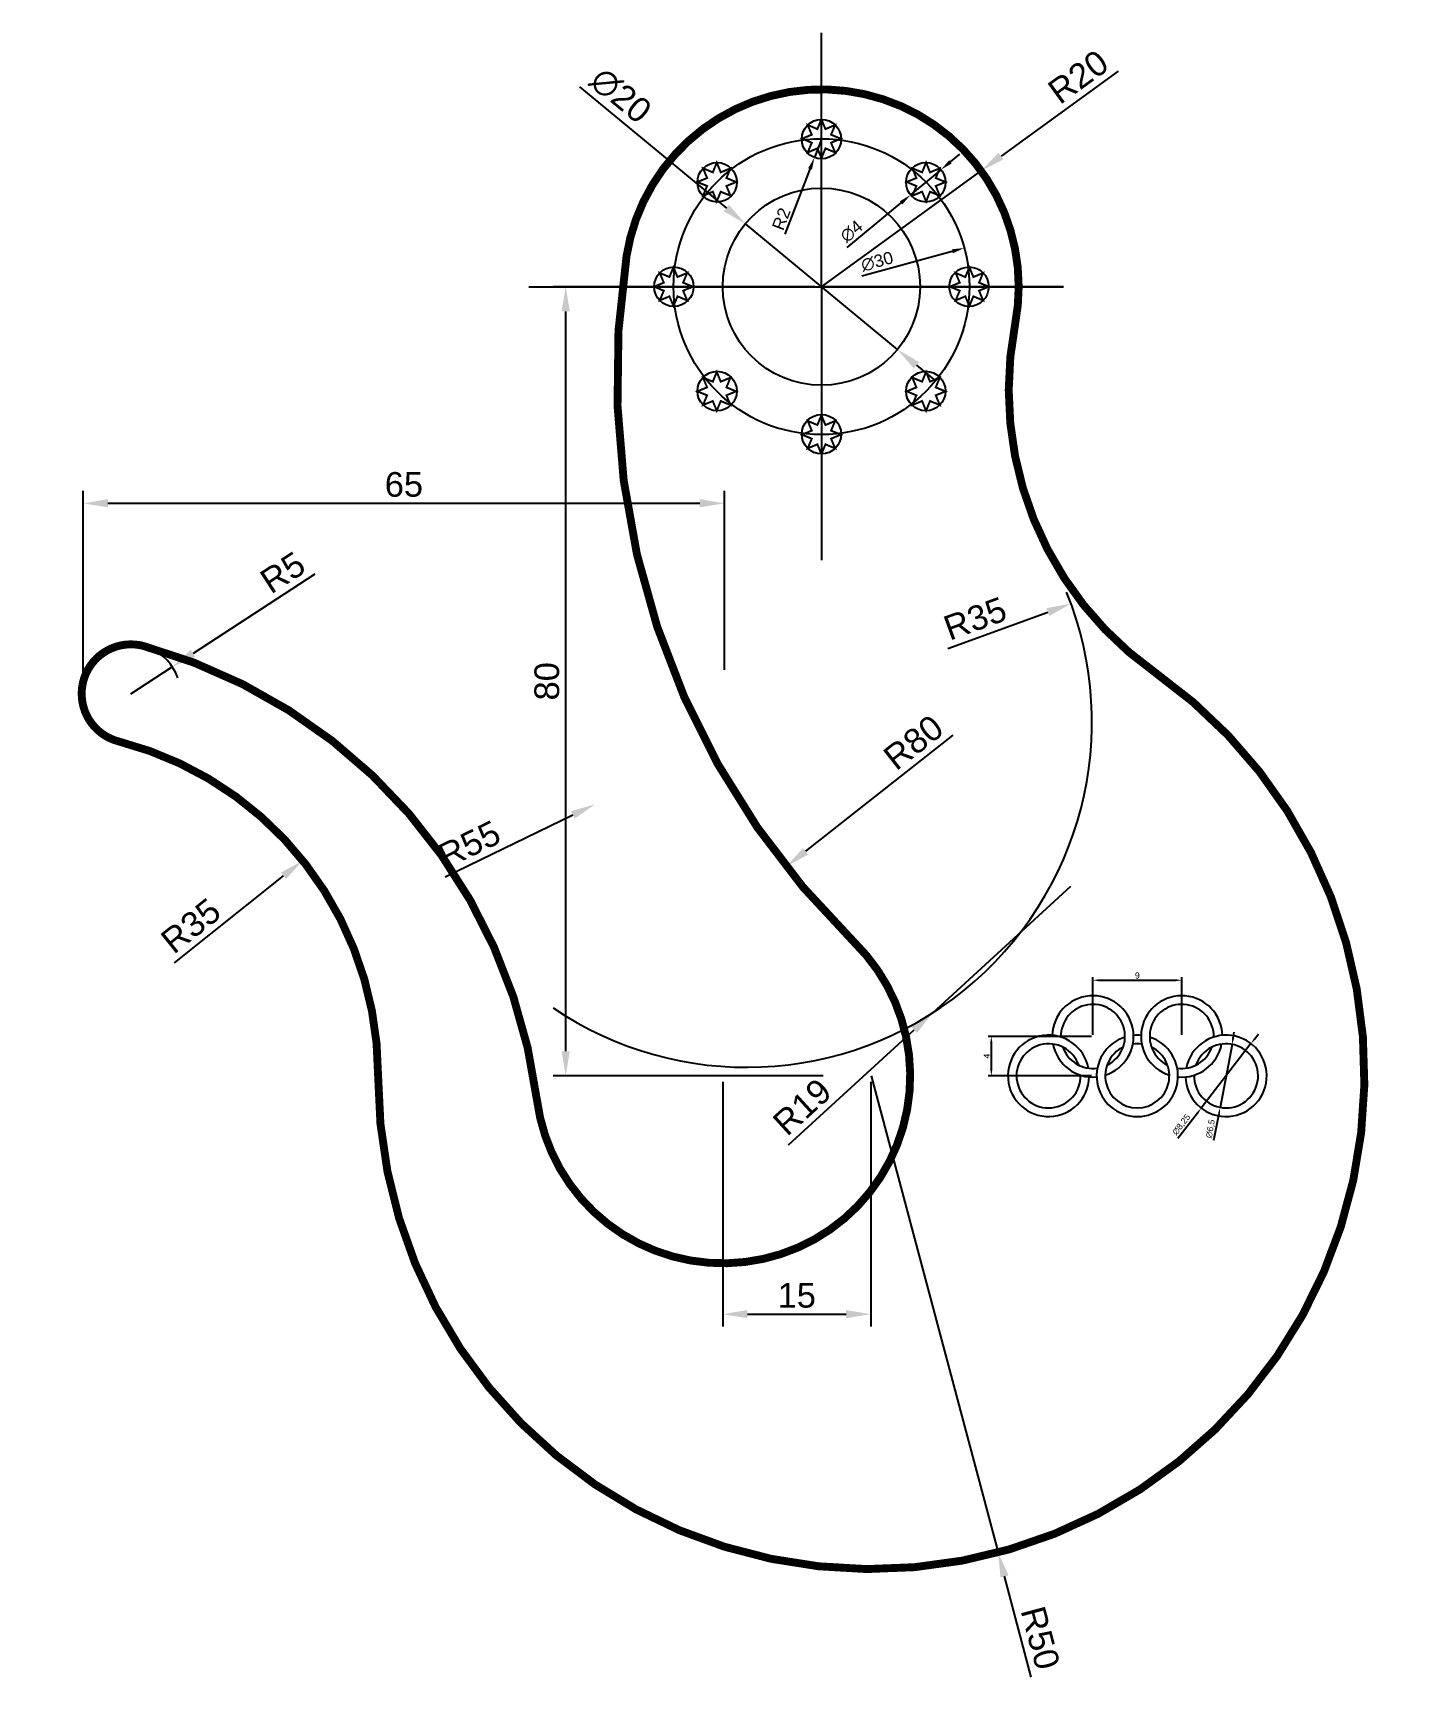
# Model space of a CAD drawing. Header units: millimetres. Extents: x 141 to 280, y 30 to 197.
import ezdxf

# ---------------------------------------------------------------- set-up
doc = ezdxf.new("R2010")
doc.units = ezdxf.units.MM
for name, color, linetype in [('AUX', 253, 'Continuous'), ('cotas', 253, 'Continuous'), ('cotass', 253, 'Continuous')]:
    doc.layers.add(name, color=color, linetype=linetype)
doc.styles.get("Standard").update_dxf_attribs({"font": 'arial.ttf'})
doc.dimstyles.new('redya_mm', dxfattribs={"dimtxt": 2.5, "dimasz": 2.5, "dimexe": 1.25, "dimexo": 0.625, "dimtad": 1, "dimtxsty": 'Standard', "dimcen": 2.5, "dimadec": 0, "dimazin": 0, "dimtfac": 1, "dimtmove": 0, "dimatfit": 3, "dimfxl": 1, "dimarcsym": 0})

# ---------------------------------------------------------------- blocks, each defined once
blk = doc.blocks.new('*D54')
at = {"layer": 'AUX', "color": 0, "lineweight": -2, "transparency": 16777216}
for p, q in [((250.83, 193.12), (238.96, 184.49)), ((220.75, 171.27), (236.93, 183.02))]:
    blk.add_line(p, q, dxfattribs=at)
at = {"layer": 'AUX', "color": 0, "transparency": 16777216}
blk.add_solid([(238.71, 184.83), (239.2, 184.16), (236.93, 183.02)], dxfattribs=at)
at = {"layer": 'Defpoints', "color": 0, "transparency": 16777216}
for p in [(236.93, 183.02), (220.75, 171.27)]:
    blk.add_point(p, dxfattribs=at)
at = {"layer": 'AUX', "color": 0, "transparency": 16777216, "insert": (246.79, 192.54), "char_height": 2.5, "attachment_point": 5, "rotation": 35.9959}
blk.add_mtext('R20', dxfattribs=at)
blk = doc.blocks.new('*D52')
at = {"layer": 'AUX', "color": 0, "lineweight": -2, "transparency": 16777216}
blk.add_line((233.58, 134.59), (243.71, 138.28), dxfattribs=at)
blk.add_arc((213.18, 127.14), 35, 235.8741, 22.0919, dxfattribs=at)
at = {"layer": 'AUX', "color": 0, "transparency": 16777216}
blk.add_solid([(243.57, 138.68), (243.86, 137.89), (246.06, 139.14)], dxfattribs=at)
at = {"layer": 'Defpoints', "color": 0, "transparency": 16777216}
for p in [(246.06, 139.14), (213.18, 127.14)]:
    blk.add_point(p, dxfattribs=at)
at = {"layer": 'AUX', "color": 0, "transparency": 16777216, "insert": (236.33, 137.62), "char_height": 2.5, "attachment_point": 5, "rotation": 20.0457}
blk.add_mtext('R35', dxfattribs=at)
blk = doc.blocks.new('*D49')
at = {"layer": 'AUX', "color": 0, "lineweight": -2, "transparency": 16777216}
for p, q in [((246.02, 110.45), (232.01, 97.62)), ((217.42, 84.28), (230.16, 95.93))]:
    blk.add_line(p, q, dxfattribs=at)
at = {"layer": 'AUX', "color": 0, "transparency": 16777216}
blk.add_solid([(229.88, 96.24), (230.44, 95.63), (232.01, 97.62)], dxfattribs=at)
at = {"layer": 'Defpoints', "color": 0, "transparency": 16777216}
for p in [(246.02, 110.45), (232.01, 97.62)]:
    blk.add_point(p, dxfattribs=at)
at = {"layer": 'AUX', "color": 0, "transparency": 16777216, "insert": (218.8, 88.12), "char_height": 2.5, "attachment_point": 5, "rotation": 42.4543}
blk.add_mtext('R19', dxfattribs=at)
blk = doc.blocks.new('*D51')
at = {"layer": 'AUX', "color": 0, "lineweight": -2, "transparency": 16777216}
for p, q in [((225.81, 91.27), (238.67, 42.95)), ((242.03, 30.32), (239.31, 40.54))]:
    blk.add_line(p, q, dxfattribs=at)
at = {"layer": 'AUX', "color": 0, "transparency": 16777216}
blk.add_solid([(239.72, 40.64), (238.91, 40.43), (238.67, 42.95)], dxfattribs=at)
at = {"layer": 'Defpoints', "color": 0, "transparency": 16777216}
for p in [(225.81, 91.27), (238.67, 42.95)]:
    blk.add_point(p, dxfattribs=at)
at = {"layer": 'AUX', "color": 0, "transparency": 16777216, "insert": (242.94, 34.3), "char_height": 2.5, "attachment_point": 5, "rotation": 284.9098}
blk.add_mtext('R50', dxfattribs=at)
blk = doc.blocks.new('*D45')
at = {"layer": 'AUX', "color": 0, "lineweight": -2, "transparency": 16777216}
blk.add_line((155.17, 102.73), (166.21, 111.54), dxfattribs=at)
at = {"layer": 'AUX', "color": 0, "transparency": 16777216}
blk.add_solid([(165.95, 111.87), (166.47, 111.22), (168.16, 113.1)], dxfattribs=at)
at = {"layer": 'Defpoints', "color": 0, "transparency": 16777216}
for p in [(168.16, 113.1), (140.81, 91.27)]:
    blk.add_point(p, dxfattribs=at)
at = {"layer": 'AUX', "color": 0, "transparency": 16777216, "insert": (156.82, 106.48), "char_height": 2.5, "attachment_point": 5, "rotation": 38.588}
blk.add_mtext('R35', dxfattribs=at)
blk = doc.blocks.new('*D44')
at = {"layer": 'AUX', "color": 0, "lineweight": -2, "transparency": 16777216}
for p, q in [((169.4, 142.14), (157.04, 134.1)), ((150.75, 130.01), (154.94, 132.74))]:
    blk.add_line(p, q, dxfattribs=at)
blk.add_arc((150.75, 130.01), 5, 18.72, 67.2964, dxfattribs=at)
at = {"layer": 'AUX', "color": 0, "transparency": 16777216}
blk.add_solid([(156.81, 134.45), (157.27, 133.75), (154.94, 132.74)], dxfattribs=at)
at = {"layer": 'Defpoints', "color": 0, "transparency": 16777216}
for p in [(154.94, 132.74), (150.75, 130.01)]:
    blk.add_point(p, dxfattribs=at)
at = {"layer": 'AUX', "color": 0, "transparency": 16777216, "insert": (166.14, 142.29), "char_height": 2.5, "attachment_point": 5, "rotation": 33.0439}
blk.add_mtext('R5', dxfattribs=at)
blk = doc.blocks.new('*D46')
at = {"layer": 'AUX', "color": 0, "lineweight": -2, "transparency": 16777216}
blk.add_line((182.62, 111.46), (195.56, 117.72), dxfattribs=at)
at = {"layer": 'AUX', "color": 0, "transparency": 16777216}
blk.add_solid([(195.38, 118.1), (195.74, 117.35), (197.81, 118.81)], dxfattribs=at)
at = {"layer": 'Defpoints', "color": 0, "transparency": 16777216}
for p in [(197.81, 118.81), (148.3, 94.86)]:
    blk.add_point(p, dxfattribs=at)
at = {"layer": 'AUX', "color": 0, "transparency": 16777216, "insert": (185.05, 114.74), "char_height": 2.5, "attachment_point": 5, "rotation": 25.8191}
blk.add_mtext('R55', dxfattribs=at)
blk = doc.blocks.new('*D53')
at = {"layer": 'AUX', "color": 0, "lineweight": -2, "transparency": 16777216}
for p, q in [((196.23, 191.54), (211.12, 179.23)), ((228.46, 164.9), (213.04, 177.64)), ((230.39, 163.31), (232.31, 161.71))]:
    blk.add_line(p, q, dxfattribs=at)
at = {"layer": 'AUX', "color": 0, "transparency": 16777216}
for points in [[(211.38, 179.56), (210.85, 178.91), (213.04, 177.64)], [(230.65, 163.63), (230.12, 162.98), (228.46, 164.9)]]:
    blk.add_solid(points, dxfattribs=at)
at = {"layer": 'Defpoints', "color": 0, "transparency": 16777216}
for p in [(213.04, 177.64), (228.46, 164.9)]:
    blk.add_point(p, dxfattribs=at)
at = {"layer": 'AUX', "color": 0, "transparency": 16777216, "insert": (200.4, 190.65), "char_height": 2.5, "attachment_point": 5, "rotation": 320.4232}
blk.add_mtext('∅20', dxfattribs=at)
blk = doc.blocks.new('*D47')
at = {"layer": 'cotass', "color": 0, "lineweight": -2, "transparency": 16777216}
for p, q in [((220.13, 171.27), (193.57, 171.27)), ((194.82, 168.77), (194.82, 93.77)), ((220.92, 91.27), (193.57, 91.27))]:
    blk.add_line(p, q, dxfattribs=at)
at = {"layer": 'cotass', "color": 0, "transparency": 16777216}
for points in [[(194.41, 168.77), (195.24, 168.77), (194.82, 171.27)], [(194.41, 93.77), (195.24, 93.77), (194.82, 91.27)]]:
    blk.add_solid(points, dxfattribs=at)
at = {"layer": 'Defpoints', "color": 0, "transparency": 16777216}
for p in [(220.75, 171.27), (194.82, 91.27), (221.55, 91.27)]:
    blk.add_point(p, dxfattribs=at)
at = {"layer": 'cotass', "color": 0, "transparency": 16777216, "insert": (192.92, 131.27), "char_height": 2.5, "attachment_point": 5, "rotation": 90}
blk.add_mtext('80', dxfattribs=at)
blk = doc.blocks.new('*D48')
at = {"layer": 'cotas', "color": 0, "lineweight": -2, "transparency": 16777216}
for p, q in [((210.75, 90.65), (210.75, 65.86)), ((225.75, 90.65), (225.75, 65.86)), ((213.25, 67.11), (223.25, 67.11))]:
    blk.add_line(p, q, dxfattribs=at)
at = {"layer": 'cotas', "color": 0, "transparency": 16777216}
for points in [[(213.25, 67.53), (213.25, 66.7), (210.75, 67.11)], [(223.25, 67.53), (223.25, 66.7), (225.75, 67.11)]]:
    blk.add_solid(points, dxfattribs=at)
at = {"layer": 'Defpoints', "color": 0, "transparency": 16777216}
for p in [(210.75, 91.27), (225.75, 91.27), (225.75, 67.11)]:
    blk.add_point(p, dxfattribs=at)
at = {"layer": 'cotas', "color": 0, "transparency": 16777216, "insert": (218.25, 69.01), "char_height": 2.5, "attachment_point": 5}
blk.add_mtext('15', dxfattribs=at)
blk = doc.blocks.new('*D50')
at = {"layer": 'cotas', "color": 0, "lineweight": -2, "transparency": 16777216}
blk.add_line((234.09, 125.81), (219.15, 114.04), dxfattribs=at)
at = {"layer": 'cotas', "color": 0, "transparency": 16777216}
blk.add_solid([(218.89, 114.36), (219.41, 113.71), (217.19, 112.49)], dxfattribs=at)
at = {"layer": 'Defpoints', "color": 0, "transparency": 16777216}
for p in [(280.03, 161.99), (217.19, 112.49)]:
    blk.add_point(p, dxfattribs=at)
at = {"layer": 'cotas', "color": 0, "transparency": 16777216, "insert": (230.08, 125.07), "char_height": 2.5, "attachment_point": 5, "rotation": 38.228}
blk.add_mtext('R80', dxfattribs=at)
blk = doc.blocks.new('*D43')
at = {"layer": 'cotas', "color": 0, "lineweight": -2, "transparency": 16777216}
for p, q in [((145.92, 131.93), (145.92, 150.56)), ((210.92, 132.44), (210.92, 150.56)), ((148.42, 149.31), (208.42, 149.31))]:
    blk.add_line(p, q, dxfattribs=at)
at = {"layer": 'cotas', "color": 0, "transparency": 16777216}
for points in [[(148.42, 149.73), (148.42, 148.89), (145.92, 149.31)], [(208.42, 149.73), (208.42, 148.89), (210.92, 149.31)]]:
    blk.add_solid(points, dxfattribs=at)
at = {"layer": 'Defpoints', "color": 0, "transparency": 16777216}
for p in [(210.92, 149.31), (210.92, 131.81), (145.92, 131.31)]:
    blk.add_point(p, dxfattribs=at)
at = {"layer": 'cotas', "color": 0, "transparency": 16777216, "insert": (178.42, 151.21), "char_height": 2.5, "attachment_point": 5}
blk.add_mtext('65', dxfattribs=at)
blk = doc.blocks.new('*D60')
at = {"layer": 'cotas', "color": 0, "lineweight": -2, "transparency": 16777216}
for p, q in [((220.75, 186.23), (220.04, 184.36)), ((217.09, 176.58), (219.6, 183.19))]:
    blk.add_line(p, q, dxfattribs=at)
at = {"layer": 'cotas', "color": 0, "transparency": 16777216}
blk.add_solid([(219.4, 183.27), (219.79, 183.12), (220.04, 184.36)], dxfattribs=at)
at = {"layer": 'Defpoints', "color": 0, "transparency": 16777216}
for p in [(220.75, 186.23), (220.04, 184.36)]:
    blk.add_point(p, dxfattribs=at)
at = {"layer": 'cotas', "color": 0, "transparency": 16777216, "insert": (216.68, 178.14), "char_height": 1.25, "attachment_point": 5, "rotation": 69.2403}
blk.add_mtext('R2', dxfattribs=at)
blk = doc.blocks.new('*D62')
at = {"layer": 'cotas', "color": 0, "lineweight": -2, "transparency": 16777216}
blk.add_line((224.84, 172.38), (234.02, 174.86), dxfattribs=at)
at = {"layer": 'cotas', "color": 0, "transparency": 16777216}
blk.add_solid([(233.97, 175.06), (234.08, 174.66), (235.23, 175.19)], dxfattribs=at)
at = {"layer": 'Defpoints', "color": 0, "transparency": 16777216}
for p in [(235.23, 175.19), (206.27, 167.35)]:
    blk.add_point(p, dxfattribs=at)
at = {"layer": 'cotas', "color": 0, "transparency": 16777216, "insert": (226.4, 173.82), "char_height": 1.25, "attachment_point": 5, "rotation": 15.1472}
blk.add_mtext('∅30', dxfattribs=at)
blk = doc.blocks.new('*U63')
at = {"const_width": 0.2}
blk.add_lwpolyline([(0, 1.96), (-0.41, 0.98), (-1.39, 1.39), (-0.98, 0.41), (-1.96, 0), (-0.98, -0.41), (-1.39, -1.39), (-0.41, -0.98), (0, -1.96), (0.41, -0.98), (1.39, -1.39), (0.98, -0.41), (1.96, 0), (0.98, 0.41), (1.39, 1.39), (0.41, 0.98), (0, 1.96)], dxfattribs=at)
blk = doc.blocks.new('*U64')
at = {"color": 0, "linetype": 'ByBlock', "lineweight": -2, "transparency": 16777216}
blk.add_blockref('*U63', (220.75, 186.27), dxfattribs=at)
for p, rotation in [((210.14, 181.88), 45.00000000000001), ((231.36, 181.88), 314.9999999999999), ((205.75, 171.27), 90), ((235.75, 171.27), 270), ((210.14, 160.66), 135), ((231.36, 160.66), 225), ((220.75, 156.27), 180)]:
    blk.add_blockref('*U63', p, dxfattribs=dict(at, rotation=rotation))
blk = doc.blocks.new('*D73')
at = {"layer": 'cotas', "color": 0, "lineweight": -2, "transparency": 16777216}
for p, q in [((264.68, 95.03), (265.06, 95.53)), ((264.3, 94.54), (259.26, 88)), ((256.89, 84.94), (258.88, 87.51))]:
    blk.add_line(p, q, dxfattribs=at)
at = {"layer": 'cotas', "color": 0, "transparency": 16777216}
for points in [[(264.6, 95.09), (264.76, 94.97), (264.3, 94.54)], [(258.79, 87.57), (258.96, 87.45), (259.26, 88)]]:
    blk.add_solid(points, dxfattribs=at)
at = {"layer": 'Defpoints', "color": 0, "transparency": 16777216}
for p in [(264.3, 94.54), (259.26, 88)]:
    blk.add_point(p, dxfattribs=at)
at = {"layer": 'cotas', "color": 0, "transparency": 16777216, "insert": (257.27, 86.31), "char_height": 0.625, "attachment_point": 5, "rotation": 52.3475}
blk.add_mtext('∅8,25', dxfattribs=at)
blk = doc.blocks.new('*D74')
at = {"layer": 'cotas', "color": 0, "lineweight": -2, "transparency": 16777216}
for p, q in [((262.49, 95.08), (262.61, 95.69)), ((262.38, 94.46), (261.18, 88.08)), ((260.55, 84.75), (261.06, 87.46))]:
    blk.add_line(p, q, dxfattribs=at)
at = {"layer": 'cotas', "color": 0, "transparency": 16777216}
for points in [[(262.39, 95.1), (262.6, 95.06), (262.38, 94.46)], [(260.96, 87.48), (261.16, 87.44), (261.18, 88.08)]]:
    blk.add_solid(points, dxfattribs=at)
at = {"layer": 'Defpoints', "color": 0, "transparency": 16777216}
for p in [(262.38, 94.46), (261.18, 88.08)]:
    blk.add_point(p, dxfattribs=at)
at = {"layer": 'cotas', "color": 0, "transparency": 16777216, "insert": (260.22, 85.9), "char_height": 0.625, "attachment_point": 5, "rotation": 79.3469}
blk.add_mtext('∅6,5', dxfattribs=at)
blk = doc.blocks.new('*D71')
at = {"layer": 'cotas', "color": 0, "lineweight": -2, "transparency": 16777216}
for p, q in [((248.28, 95.43), (248.28, 101.28)), ((248.9, 100.96), (256.65, 100.96)), ((257.28, 95.43), (257.28, 101.28))]:
    blk.add_line(p, q, dxfattribs=at)
at = {"layer": 'cotas', "color": 0, "transparency": 16777216}
for points in [[(248.9, 101.07), (248.9, 100.86), (248.28, 100.96)], [(256.65, 101.07), (256.65, 100.86), (257.28, 100.96)]]:
    blk.add_solid(points, dxfattribs=at)
at = {"layer": 'Defpoints', "color": 0, "transparency": 16777216}
for p in [(257.28, 100.96), (248.28, 95.27), (257.28, 95.27)]:
    blk.add_point(p, dxfattribs=at)
at = {"layer": 'cotas', "color": 0, "transparency": 16777216, "insert": (252.78, 101.44), "char_height": 0.625, "attachment_point": 5}
blk.add_mtext('9', dxfattribs=at)
blk = doc.blocks.new('*D72')
at = {"layer": 'cotas', "color": 0, "lineweight": -2, "transparency": 16777216}
for p, q in [((248.12, 95.27), (237.66, 95.27)), ((237.97, 94.65), (237.97, 91.9)), ((248.12, 91.27), (237.66, 91.27))]:
    blk.add_line(p, q, dxfattribs=at)
at = {"layer": 'cotas', "color": 0, "transparency": 16777216}
for points in [[(237.87, 94.65), (238.08, 94.65), (237.97, 95.27)], [(237.87, 91.9), (238.08, 91.9), (237.97, 91.27)]]:
    blk.add_solid(points, dxfattribs=at)
at = {"layer": 'Defpoints', "color": 0, "transparency": 16777216}
for p in [(248.28, 95.27), (237.97, 91.27), (248.28, 91.27)]:
    blk.add_point(p, dxfattribs=at)
at = {"layer": 'cotas', "color": 0, "transparency": 16777216, "insert": (237.5, 93.27), "char_height": 0.625, "attachment_point": 5, "rotation": 90}
blk.add_mtext('4', dxfattribs=at)
blk = doc.blocks.new('*D75')
at = {"layer": 'cotas', "color": 0, "lineweight": -2, "transparency": 16777216}
for p, q in [((233.83, 183.93), (234.79, 184.72)), ((232.87, 183.13), (229.79, 180.57)), ((223.36, 175.23), (228.83, 179.77))]:
    blk.add_line(p, q, dxfattribs=at)
at = {"layer": 'cotas', "color": 0, "transparency": 16777216}
for points in [[(233.7, 184.09), (233.96, 183.76), (232.87, 183.13)], [(228.7, 179.93), (228.96, 179.61), (229.79, 180.57)]]:
    blk.add_solid(points, dxfattribs=at)
at = {"layer": 'Defpoints', "color": 0, "transparency": 16777216}
for p in [(232.87, 183.13), (229.79, 180.57)]:
    blk.add_point(p, dxfattribs=at)
at = {"layer": 'cotas', "color": 0, "transparency": 16777216, "insert": (223.8, 176.88), "char_height": 1.25, "attachment_point": 5, "rotation": 39.6941}
blk.add_mtext('∅4', dxfattribs=at)

msp = doc.modelspace()

# ---------------------------------------------------------------- linework, layer by layer
at = {"const_width": 0.8}
msp.add_lwpolyline([(240.384, 167.452, 1.0185749), (200.992, 174.363, 0.2423258), (224.047, 104.843, -1.4054584), (191.906, 88.849, 0.3016253), (152.091, 134.831, 1.0100288), (149.508, 125.171, -0.3423854), (175.805, 91.27, 1.6455352), (254.59, 132.153, -0.2955296)], format="xyb", close=True, dxfattribs=at)
for centre, radius, start, end in [((137.355, 81.842), 55, 36.50776, 75.34124), ((248.278, 95.27), 4.125, 287.65044, 178.50263), ((248.278, 95.27), 3.25, 296.2281, 181.21984), ((257.278, 95.27), 4.125, 1.49737, 252.34956), ((257.278, 95.27), 3.25, 358.78016, 243.7719), ((243.778, 91.27), 4.125, 10.91752, 358.50263), ((252.778, 91.27), 4.125, 107.65044, 72.34956), ((252.778, 91.27), 4.125, 84.76444, 95.23556), ((261.778, 91.27), 4.125, 181.49737, 169.08248), ((243.778, 91.27), 3.25, 19.49517, 1.21984), ((248.278, 95.27), 4.125, 190.91752, 275.23556), ((248.278, 95.27), 3.25, 199.49517, 277.95276), ((252.778, 91.27), 3.25, 116.2281, 63.7719), ((252.778, 91.27), 3.25, 82.04724, 97.95276), ((257.278, 95.27), 3.25, 262.04724, 340.50483), ((257.278, 95.27), 4.125, 264.76444, 349.08248), ((261.778, 91.27), 3.25, 178.78016, 160.50483)]:
    msp.add_arc(centre, radius, start, end)
at = {"layer": 'AUX'}
msp.add_line((191.073, 171.27), (220.752, 171.27), dxfattribs=at)
msp.add_circle((220.752, 171.27), 10, dxfattribs=at)
at = {"layer": 'cotas'}
for p, q in [((220.752, 171.27), (220.752, 196.998)), ((220.752, 171.27), (245.309, 171.27)), ((245.309, 171.27), (220.752, 171.27)), ((220.752, 171.27), (220.752, 143.535))]:
    msp.add_line(p, q, dxfattribs=at)
at = {"layer": 'cotass'}
for centre, radius in [((220.752, 186.231), 2), ((220.752, 171.27), 15), ((210.172, 181.849), 2), ((231.331, 181.849), 2), ((205.79, 171.27), 2), ((235.713, 171.27), 2), ((210.172, 160.691), 2), ((231.331, 160.691), 2), ((220.752, 156.309), 2)]:
    msp.add_circle(centre, radius, dxfattribs=at)

# ---------------------------------------------------------------- block references
msp.add_blockref('*U64', (0, 0))

# ---------------------------------------------------------------- dimensions: what is measured, and where the dimension line sits
at = {"layer": 'AUX'}
for center, mpoint, picture, middle in [((220.752, 171.27), (236.933, 183.025), '*D54', (247.912, 191)), ((150.752, 130.014), (154.943, 132.74), '*D44', (167.177, 140.699)), ((213.181, 127.144), (246.061, 139.141), '*D52', (236.982, 135.828)), ((148.302, 94.856), (197.811, 118.81), '*D46', (185.876, 113.035)), ((140.805, 91.27), (168.163, 113.1), '*D45', (158.004, 104.994)), ((246.024, 110.447), (232.005, 97.622), '*D49', (220.087, 86.718)), ((225.805, 91.27), (238.67, 42.953), '*D51', (241.105, 33.807))]:
    dim = msp.add_radius_dim(center=center, mpoint=mpoint, dimstyle='redya_mm', dxfattribs=at)
    dim.commit()
    dim.dimension.update_dxf_attribs({"geometry": picture, "text_midpoint": middle, "dimtype": 164})
dim = msp.add_diameter_dim_2p(p1=(228.459, 164.899), p2=(213.044, 177.641), dimstyle='redya_mm', dxfattribs=at)
dim.commit()
dim.dimension.update_dxf_attribs({"geometry": '*D53', "text_midpoint": (199.142, 189.133), "dimtype": 163})
at = {"layer": 'cotas'}
for center, mpoint, picture, middle in [((220.752, 186.231), (220.043, 184.361), '*D60', (217.557, 177.804)), ((280.03, 161.991), (217.185, 112.488), '*D50', (231.259, 123.574))]:
    dim = msp.add_radius_dim(center=center, mpoint=mpoint, dimstyle='redya_mm', dxfattribs=at)
    dim.commit()
    dim.dimension.update_dxf_attribs({"geometry": picture, "text_midpoint": middle, "dimtype": 164})
for p1, p2, picture, middle in [((232.87, 183.127), (229.792, 180.572), '*D75', (224.434, 176.124)), ((206.273, 167.351), (235.23, 175.19), '*D62', (226.659, 172.869))]:
    dim = msp.add_diameter_dim_2p(p1=p1, p2=p2, dimstyle='redya_mm', dxfattribs=at)
    dim.commit()
    dim.dimension.update_dxf_attribs({"geometry": picture, "text_midpoint": middle, "dimtype": 163})
for base, p1, p2, picture, middle in [((210.919, 149.311), (145.921, 131.305), (210.919, 131.812), '*D43', (178.42, 151.212)), ((257.278, 100.963), (248.278, 95.27), (257.278, 95.27), '*D71', (252.778, 101.439)), ((225.752, 67.112), (210.752, 91.27), (225.752, 91.27), '*D48', (218.252, 69.013))]:
    dim = msp.add_linear_dim(base=base, p1=p1, p2=p2, dimstyle='redya_mm', dxfattribs=at)
    dim.commit()
    dim.dimension.update_dxf_attribs({"geometry": picture, "text_midpoint": middle})
dim = msp.add_linear_dim(base=(237.972, 91.27), p1=(248.278, 95.27), p2=(248.278, 91.27), angle=90, dimstyle='redya_mm', dxfattribs=at)
dim.commit()
dim.dimension.update_dxf_attribs({"geometry": '*D72', "text_midpoint": (237.503, 93.27)})
for p1, p2, picture, middle in [((264.298, 94.536), (259.259, 88.004), '*D73', (257.265, 86.308)), ((262.379, 94.464), (261.178, 88.076), '*D74', (260.216, 85.899))]:
    dim = msp.add_diameter_dim_2p(p1=p1, p2=p2, dimstyle='redya_mm', dxfattribs=at)
    dim.commit()
    dim.dimension.update_dxf_attribs({"geometry": picture, "text_midpoint": middle})
at = {"layer": 'cotass'}
dim = msp.add_linear_dim(base=(194.823, 91.274), p1=(220.752, 171.27), p2=(221.547, 91.274), angle=90, dimstyle='redya_mm', dxfattribs=at)
dim.commit()
dim.dimension.update_dxf_attribs({"geometry": '*D47', "text_midpoint": (192.922, 131.272)})

doc.saveas('drawing.dxf')
